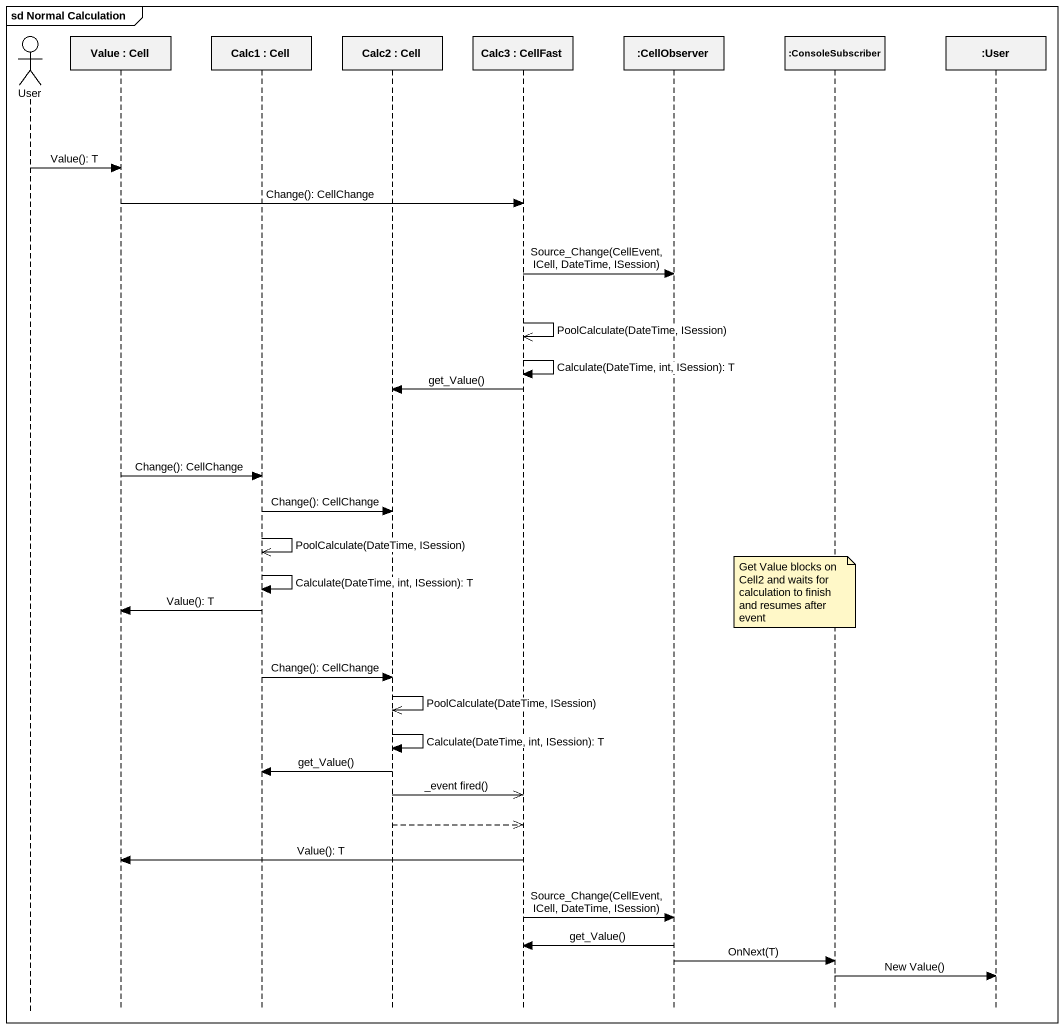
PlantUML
@startuml
mainframe sd Normal Calculation
hide footbox
actor User
participant "Value : Cell" as Value
participant "Calc1 : Cell" as Calc1
participant "Calc2 : Cell" as Calc2
participant "Calc3 : CellFast" as Calc3
participant ":CellObserver" as CellObserver
participant ":ConsoleSubscriber" as ConsoleSubscriber
participant ":User" as User_2

User -> Value : Value(): T
Value -> Calc3 : Change(): CellChange
Calc3 -> CellObserver : Source_Change(CellEvent, ICell, DateTime, ISession)
Calc3 ->> Calc3 : PoolCalculate(DateTime, ISession)
Calc3 -> Calc3 : Calculate(DateTime, int, ISession): T
Calc3 -> Calc2 : get_Value()
Value -> Calc1 : Change(): CellChange
Calc1 -> Calc2 : Change(): CellChange
Calc1 ->> Calc1 : PoolCalculate(DateTime, ISession)
Calc1 -> Calc1 : Calculate(DateTime, int, ISession): T
note over ConsoleSubscriber : Get Value blocks on Cell2 and waits for calculation to finish and resumes after event
Calc1 -> Value : Value(): T
Calc1 -> Calc2 : Change(): CellChange
Calc2 ->> Calc2 : PoolCalculate(DateTime, ISession)
Calc2 -> Calc2 : Calculate(DateTime, int, ISession): T
Calc2 -> Calc1 : get_Value()
Calc2 ->> Calc3 : _event fired()
Calc2 -->> Calc3
Calc3 -> Value : Value(): T
Calc3 -> CellObserver : Source_Change(CellEvent, ICell, DateTime, ISession)
CellObserver -> Calc3 : get_Value()
CellObserver -> ConsoleSubscriber : OnNext(T)
ConsoleSubscriber -> User_2 : New Value()
@enduml
